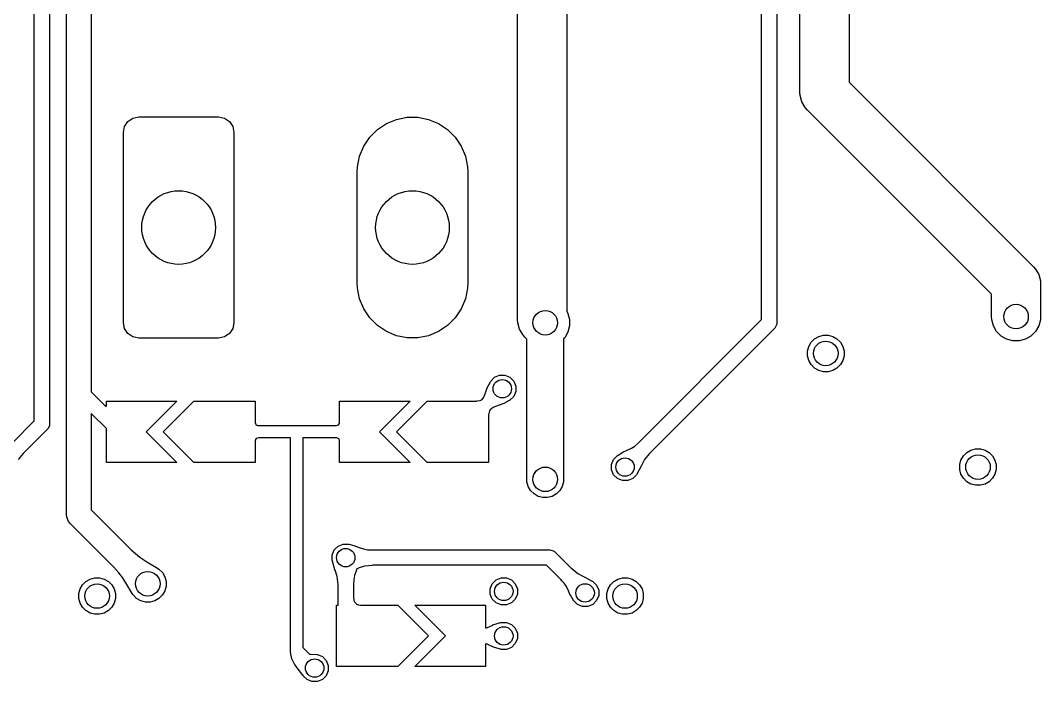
# Model space of a CAD drawing. Extents: x 89 to 178, y -115 to -57.
# Drawn here: x 120.3 to 136.92, y -95.09 to -84.33 of the extents above; entities that cross this region are included whole.
import ezdxf

# ---------------------------------------------------------------- set-up
doc = ezdxf.new("R2010")
doc.units = 0
doc.layers.add('BLACK', color=7, linetype='CONTINUOUS')

msp = doc.modelspace()

# ---------------------------------------------------------------- linework, layer by layer
at = {"layer": 'BLACK', "linetype": 'CONTINUOUS'}
for p, q in [((132.375, -89.198221), (132.375, -79.8)), ((132.625, -79.851776), (132.625, -89.249998)), ((128.4, -89.200002), (128.4, -81.100002)), ((129.2, -81.23694), (129.2, -89.063064)), ((121.052, -90.35), (121.052, -81.861846)), ((121.452, -81.779004), (121.452, -90.35)), ((133, -85.5), (133, -83.881781)), ((133.8, -83.802727), (133.8, -85.334314)), ((120.524994, -90.848225), (120.524994, -84.037112)), ((120.774994, -84.035772), (120.774994, -90.900002)), ((133.8, -85.334314), (136.802842, -88.337157)), ((133.003422, -85.55221), (133, -85.5)), ((133.030448, -85.653074), (133.003422, -85.55221)), ((133.082659, -85.743505), (133.030448, -85.653074)), ((133.117157, -85.782843), (133.082659, -85.743505)), ((122.050723, -85.973223), (122.131829, -85.91903)), ((122.131829, -85.91903), (122.2275, -85.9)), ((122.2275, -85.9), (123.5275, -85.9)), ((123.5275, -85.9), (123.623171, -85.91903)), ((123.623171, -85.91903), (123.704277, -85.973223)), ((126.426244, -85.938754), (126.599285, -85.904334)), ((126.599285, -85.904334), (126.775715, -85.904334)), ((126.775715, -85.904334), (126.948756, -85.938754)), ((136.12, -88.785685), (133.117157, -85.782843)), ((121.9775, -86.15), (121.99653, -86.054329)), ((121.99653, -86.054329), (122.050723, -85.973223)), ((123.704277, -85.973223), (123.75847, -86.054329)), ((123.75847, -86.054329), (123.7775, -86.15)), ((126.116546, -86.104291), (126.263243, -86.006271)), ((126.263243, -86.006271), (126.426244, -85.938754)), ((126.948756, -85.938754), (127.111757, -86.006271)), ((127.111757, -86.006271), (127.258454, -86.104291)), ((121.9775, -89.25), (121.9775, -86.15)), ((123.7775, -86.15), (123.7775, -89.25)), ((125.893771, -86.375743), (125.991791, -86.229046)), ((125.991791, -86.229046), (126.116546, -86.104291)), ((127.258454, -86.104291), (127.383209, -86.229046)), ((127.383209, -86.229046), (127.481229, -86.375743)), ((125.826254, -86.538744), (125.893771, -86.375743)), ((127.481229, -86.375743), (127.548746, -86.538744)), ((125.791834, -86.711785), (125.826254, -86.538744)), ((127.548746, -86.538744), (127.583166, -86.711785)), ((125.7875, -86.8), (125.791834, -86.711785)), ((127.583166, -86.711785), (127.5875, -86.8)), ((125.7875, -88.6), (125.7875, -86.8)), ((127.5875, -86.8), (127.5875, -88.6)), ((136.802842, -88.337157), (136.837341, -88.376495)), ((136.837341, -88.376495), (136.889552, -88.466927)), ((136.889552, -88.466927), (136.916578, -88.56779)), ((136.916578, -88.56779), (136.92, -88.62)), ((125.791834, -88.688215), (125.7875, -88.6)), ((125.826254, -88.861256), (125.791834, -88.688215)), ((127.583166, -88.688215), (127.548746, -88.861256)), ((127.5875, -88.6), (127.583166, -88.688215)), ((136.92, -88.62), (136.92, -89.15)), ((125.893771, -89.024257), (125.826254, -88.861256)), ((127.548746, -88.861256), (127.481229, -89.024257)), ((136.12, -89.15), (136.12, -88.785685)), ((125.991791, -89.170954), (125.893771, -89.024257)), ((127.481229, -89.024257), (127.383209, -89.170954)), ((129.2, -89.063064), (129.21955, -89.096926)), ((126.116546, -89.295709), (125.991791, -89.170954)), ((127.383209, -89.170954), (127.258454, -89.295709)), ((128.403422, -89.252212), (128.4, -89.200002)), ((129.21955, -89.096926), (129.246576, -89.19779)), ((129.246576, -89.19779), (129.246576, -89.30221)), ((130.369749, -91.203472), (132.375, -89.198221)), ((136.123422, -89.20221), (136.12, -89.15)), ((136.150448, -89.303073), (136.123422, -89.20221)), ((136.916578, -89.20221), (136.889552, -89.303073)), ((136.92, -89.15), (136.916578, -89.20221)), ((121.99653, -89.345671), (121.9775, -89.25)), ((122.050723, -89.426777), (121.99653, -89.345671)), ((123.75847, -89.345671), (123.704277, -89.426777)), ((123.7775, -89.25), (123.75847, -89.345671)), ((126.263243, -89.393729), (126.116546, -89.295709)), ((126.426244, -89.461246), (126.263243, -89.393729)), ((127.111757, -89.393729), (126.948756, -89.461246)), ((127.258454, -89.295709), (127.111757, -89.393729)), ((128.430448, -89.353076), (128.403422, -89.252212)), ((128.482659, -89.443507), (128.430448, -89.353076)), ((129.21955, -89.403074), (129.167339, -89.493505)), ((129.246576, -89.30221), (129.21955, -89.403074)), ((132.588389, -89.338386), (130.54747, -91.379303)), ((132.603934, -89.319444), (132.588389, -89.338386)), ((132.622598, -89.274384), (132.603934, -89.319444)), ((132.625, -89.249998), (132.622598, -89.274384)), ((136.202659, -89.393505), (136.150448, -89.303073)), ((136.276495, -89.467341), (136.202659, -89.393505)), ((136.837341, -89.393505), (136.763505, -89.467341)), ((136.889552, -89.303073), (136.837341, -89.393505)), ((122.131829, -89.48097), (122.050723, -89.426777)), ((122.2275, -89.5), (122.131829, -89.48097)), ((123.5275, -89.5), (122.2275, -89.5)), ((123.623171, -89.48097), (123.5275, -89.5)), ((123.704277, -89.426777), (123.623171, -89.48097)), ((126.599285, -89.495666), (126.426244, -89.461246)), ((126.775715, -89.495666), (126.599285, -89.495666)), ((126.948756, -89.461246), (126.775715, -89.495666)), ((128.517157, -89.482845), (128.482659, -89.443507)), ((128.55, -89.515688), (128.517157, -89.482845)), ((128.55, -91.8), (128.55, -89.515688)), ((129.167339, -89.493505), (129.15, -89.510844)), ((129.15, -89.510844), (129.15, -91.8)), ((133.142836, -89.635195), (133.181994, -89.567372)), ((133.181994, -89.567372), (133.237372, -89.511994)), ((133.237372, -89.511994), (133.305195, -89.472836)), ((133.305195, -89.472836), (133.380842, -89.452567)), ((133.380842, -89.452567), (133.459158, -89.452567)), ((133.459158, -89.452567), (133.534805, -89.472836)), ((133.534805, -89.472836), (133.602628, -89.511994)), ((133.602628, -89.511994), (133.658006, -89.567372)), ((133.658006, -89.567372), (133.697164, -89.635195)), ((136.366927, -89.519552), (136.276495, -89.467341)), ((136.46779, -89.546578), (136.366927, -89.519552)), ((136.57221, -89.546578), (136.46779, -89.546578)), ((136.673073, -89.519552), (136.57221, -89.546578)), ((136.763505, -89.467341), (136.673073, -89.519552)), ((133.122567, -89.710842), (133.142836, -89.635195)), ((133.122567, -89.789158), (133.122567, -89.710842)), ((133.697164, -89.635195), (133.717433, -89.710842)), ((133.717433, -89.710842), (133.717433, -89.789158)), ((133.142836, -89.864805), (133.122567, -89.789158)), ((133.181994, -89.932628), (133.142836, -89.864805)), ((133.697164, -89.864805), (133.658006, -89.932628)), ((133.717433, -89.789158), (133.697164, -89.864805)), ((133.237372, -89.988006), (133.181994, -89.932628)), ((133.305195, -90.027164), (133.237372, -89.988006)), ((133.380842, -90.047433), (133.305195, -90.027164)), ((133.459158, -90.047433), (133.380842, -90.047433)), ((133.534805, -90.027164), (133.459158, -90.047433)), ((133.602628, -89.988006), (133.534805, -90.027164)), ((133.658006, -89.932628), (133.602628, -89.988006)), ((127.898752, -90.323211), (127.956918, -90.21152)), ((127.956918, -90.21152), (127.958799, -90.209941)), ((127.958799, -90.209941), (127.962919, -90.199997)), ((127.962919, -90.199997), (128.024997, -90.137919)), ((128.024997, -90.137919), (128.106105, -90.104323)), ((128.106105, -90.104323), (128.193895, -90.104323)), ((128.193895, -90.104323), (128.275003, -90.137919)), ((128.275003, -90.137919), (128.337081, -90.199997)), ((128.337081, -90.199997), (128.370677, -90.281105)), ((121.052, -92.377436), (121.052, -90.35)), ((121.452, -90.35), (121.452, -90.373224)), ((121.452, -90.373224), (121.697216, -90.61844)), ((127.847108, -90.463554), (127.88143, -90.375281)), ((127.88143, -90.375281), (127.898018, -90.324948)), ((127.898018, -90.324948), (127.898752, -90.323211)), ((128.370677, -90.368895), (128.337081, -90.450003)), ((128.370677, -90.281105), (128.370677, -90.368895)), ((121.7, -90.599479), (121.7, -90.525)), ((121.7, -90.525), (122.85, -90.525)), ((122.85, -90.525), (122.35, -91.025)), ((122.625, -91.025), (123.125, -90.525)), ((123.125, -90.525), (124.125, -90.525)), ((124.125, -90.525), (124.125, -90.881054)), ((125.5, -90.883838), (125.5, -90.525)), ((125.5, -90.525), (126.65, -90.525)), ((126.65, -90.525), (126.15, -91.025)), ((126.425, -91.025), (126.925, -90.525)), ((126.925, -90.525), (127.733461, -90.525)), ((127.733461, -90.525), (127.734059, -90.524564)), ((127.734059, -90.524564), (127.735398, -90.524321)), ((127.735398, -90.524321), (127.789021, -90.517843)), ((127.789021, -90.517843), (127.824128, -90.498501)), ((127.824128, -90.498501), (127.847108, -90.463554)), ((128.175264, -90.566947), (128.099727, -90.593565)), ((128.177029, -90.566155), (128.175264, -90.566947)), ((128.263902, -90.518207), (128.177029, -90.566155)), ((128.264706, -90.51772), (128.263902, -90.518207)), ((128.265991, -90.515813), (128.264706, -90.51772)), ((128.275003, -90.512081), (128.265991, -90.515813)), ((128.337081, -90.450003), (128.275003, -90.512081)), ((121.7, -90.974776), (121.452, -90.726776)), ((121.452, -90.726776), (121.452, -92.294593)), ((121.697216, -90.61844), (121.698319, -90.602844)), ((121.698319, -90.602844), (121.7, -90.599479)), ((127.942563, -90.685702), (127.926274, -90.748521)), ((127.959434, -90.663014), (127.942563, -90.685702)), ((127.964206, -90.658777), (127.959434, -90.663014)), ((127.964217, -90.658768), (127.964206, -90.658777)), ((128.014276, -90.626374), (127.964217, -90.658768)), ((128.099727, -90.593565), (128.014276, -90.626374)), ((120.169747, -91.203472), (120.524994, -90.848225)), ((120.774994, -90.900002), (120.772592, -90.924388)), ((124.125, -90.881054), (124.128756, -90.885413)), ((124.128756, -90.885413), (124.137547, -90.909783)), ((124.137547, -90.909783), (124.167661, -90.925)), ((125.482689, -90.914022), (125.495336, -90.898342)), ((125.495336, -90.898342), (125.497482, -90.8876)), ((125.497482, -90.8876), (125.5, -90.883838)), ((127.926274, -90.748521), (127.925, -90.750209)), ((127.925, -90.750209), (127.925, -91.525)), ((120.738383, -90.98839), (120.347468, -91.379304)), ((120.753928, -90.969448), (120.738383, -90.98839)), ((120.772592, -90.924388), (120.753928, -90.969448)), ((121.7, -91.525), (121.7, -90.974776)), ((122.35, -91.025), (122.85, -91.525)), ((123.125, -91.525), (122.625, -91.025)), ((124.167661, -90.925), (124.8, -90.925)), ((124.8, -90.925), (125.448184, -90.925)), ((125.448184, -90.925), (125.482689, -90.914022)), ((126.15, -91.025), (126.65, -91.525)), ((126.925, -91.525), (126.425, -91.025)), ((124.127517, -91.162399), (124.125, -91.166158)), ((124.125, -91.166158), (124.125, -91.525)), ((124.129663, -91.151658), (124.127517, -91.162399)), ((124.14231, -91.135977), (124.129663, -91.151658)), ((124.176813, -91.125), (124.14231, -91.135977)), ((124.7, -91.125), (124.176813, -91.125)), ((124.7, -94.578163), (124.7, -91.125)), ((125.457339, -91.125), (124.9, -91.125)), ((124.9, -91.125), (124.9, -94.536741)), ((125.487453, -91.140217), (125.457339, -91.125)), ((125.487453, -91.140218), (125.487453, -91.140217)), ((125.496243, -91.164586), (125.487453, -91.140218)), ((125.5, -91.168945), (125.496243, -91.164586)), ((125.5, -91.525), (125.5, -91.168945)), ((130.309567, -91.257103), (130.368498, -91.203917)), ((130.368498, -91.203917), (130.369749, -91.203472)), ((120.34669, -91.381455), (120.265296, -91.479203)), ((120.347468, -91.379304), (120.34669, -91.381455)), ((130.024995, -91.412919), (130.033425, -91.409426)), ((130.033425, -91.409426), (130.035085, -91.406967)), ((130.035085, -91.406967), (130.035568, -91.406663)), ((130.035568, -91.406663), (130.115417, -91.359427)), ((130.115417, -91.359427), (130.116491, -91.358865)), ((130.116491, -91.358865), (130.184856, -91.327545)), ((130.184856, -91.327545), (130.254784, -91.294315)), ((130.254784, -91.294315), (130.309567, -91.257103)), ((130.546692, -91.381455), (130.465298, -91.479203)), ((130.54747, -91.379303), (130.546692, -91.381455)), ((135.661992, -91.417372), (135.71737, -91.361994)), ((135.71737, -91.361994), (135.785193, -91.322836)), ((135.785193, -91.322836), (135.86084, -91.302567)), ((135.86084, -91.302567), (135.939156, -91.302567)), ((135.939156, -91.302567), (136.014803, -91.322836)), ((136.014803, -91.322836), (136.082626, -91.361994)), ((136.082626, -91.361994), (136.138004, -91.417372)), ((122.85, -91.525), (121.7, -91.525)), ((124.125, -91.525), (123.125, -91.525)), ((126.65, -91.525), (125.5, -91.525)), ((127.925, -91.525), (126.925, -91.525)), ((129.929321, -91.556105), (129.962917, -91.474997)), ((129.929321, -91.643895), (129.929321, -91.556105)), ((129.962917, -91.474997), (130.024995, -91.412919)), ((130.422456, -91.565134), (130.413721, -91.585414)), ((130.465298, -91.479203), (130.422456, -91.565134)), ((135.602565, -91.560842), (135.622834, -91.485195)), ((135.602565, -91.639158), (135.602565, -91.560842)), ((135.622834, -91.485195), (135.661992, -91.417372)), ((136.138004, -91.417372), (136.177162, -91.485195)), ((136.177162, -91.485195), (136.197431, -91.560842)), ((136.197431, -91.560842), (136.197431, -91.639158)), ((129.962917, -91.725003), (129.929321, -91.643895)), ((130.024995, -91.787081), (129.962917, -91.725003)), ((130.337079, -91.725003), (130.275001, -91.787081)), ((130.340942, -91.715674), (130.337079, -91.725003)), ((130.343196, -91.713869), (130.340942, -91.715674)), ((130.413229, -91.586421), (130.343196, -91.713869)), ((130.413721, -91.585414), (130.413229, -91.586421)), ((135.622834, -91.714805), (135.602565, -91.639158)), ((135.661992, -91.782628), (135.622834, -91.714805)), ((136.177162, -91.714805), (136.138004, -91.782628)), ((136.197431, -91.639158), (136.177162, -91.714805)), ((128.552567, -91.839158), (128.55, -91.8)), ((128.572836, -91.914805), (128.552567, -91.839158)), ((129.147433, -91.839158), (129.127164, -91.914805)), ((129.15, -91.8), (129.147433, -91.839158)), ((130.106103, -91.820677), (130.024995, -91.787081)), ((130.193893, -91.820677), (130.106103, -91.820677)), ((130.275001, -91.787081), (130.193893, -91.820677)), ((135.71737, -91.838006), (135.661992, -91.782628)), ((135.785193, -91.877164), (135.71737, -91.838006)), ((135.86084, -91.897433), (135.785193, -91.877164)), ((135.939156, -91.897433), (135.86084, -91.897433)), ((136.014803, -91.877164), (135.939156, -91.897433)), ((136.082626, -91.838006), (136.014803, -91.877164)), ((136.138004, -91.782628), (136.082626, -91.838006)), ((128.611994, -91.982628), (128.572836, -91.914805)), ((128.667372, -92.038006), (128.611994, -91.982628)), ((128.735195, -92.077164), (128.667372, -92.038006)), ((129.032628, -92.038006), (128.964805, -92.077164)), ((129.088006, -91.982628), (129.032628, -92.038006)), ((129.127164, -91.914805), (129.088006, -91.982628)), ((128.810842, -92.097433), (128.735195, -92.077164)), ((128.889158, -92.097433), (128.810842, -92.097433)), ((128.964805, -92.077164), (128.889158, -92.097433)), ((121.055843, -92.416454), (121.052, -92.377436)), ((121.452, -92.294593), (122.10273, -92.945324)), ((121.085706, -92.48855), (121.055843, -92.416454)), ((121.110579, -92.518857), (121.085706, -92.48855)), ((121.820536, -93.228815), (121.110579, -92.518857)), ((125.412919, -92.949997), (125.474997, -92.887919)), ((125.474997, -92.887919), (125.556105, -92.854323)), ((125.556105, -92.854323), (125.643895, -92.854323)), ((125.643895, -92.854323), (125.652325, -92.857815)), ((125.652325, -92.857815), (125.655238, -92.857249)), ((125.655238, -92.857249), (125.655791, -92.857375)), ((125.655791, -92.857375), (125.745672, -92.88044)), ((125.745672, -92.88044), (125.746805, -92.880795)), ((125.746805, -92.880795), (125.817303, -92.906993)), ((122.10273, -92.945324), (122.104258, -92.945903)), ((122.104258, -92.945903), (122.243275, -93.068937)), ((122.243275, -93.068937), (122.243277, -93.068938)), ((122.243277, -93.068938), (122.36082, -93.141315)), ((125.379323, -93.031105), (125.412919, -92.949997)), ((125.379323, -93.118895), (125.379323, -93.031105)), ((125.817303, -92.906993), (125.890248, -92.932943)), ((125.890248, -92.932943), (125.890252, -92.932943)), ((125.890252, -92.932943), (125.890253, -92.932944)), ((125.890253, -92.932944), (125.955291, -92.945367)), ((125.955291, -92.945367), (125.955293, -92.945367)), ((125.955293, -92.945367), (125.955298, -92.945368)), ((125.955298, -92.945368), (126.034576, -92.949431)), ((126.034576, -92.949431), (126.035772, -92.95)), ((126.035772, -92.95), (128.925, -92.95)), ((128.925, -92.95), (128.949386, -92.952402)), ((128.949386, -92.952402), (128.949387, -92.952402)), ((128.949387, -92.952402), (128.962584, -92.957868)), ((128.962584, -92.957868), (128.994446, -92.971066)), ((128.994446, -92.971066), (128.994451, -92.971071)), ((128.994451, -92.971071), (129.013388, -92.986612)), ((129.013388, -92.986612), (129.279301, -93.252525)), ((121.820872, -93.229713), (121.820536, -93.228815)), ((121.905402, -93.320415), (121.820872, -93.229713)), ((122.36082, -93.141315), (122.531029, -93.24446)), ((125.383185, -93.12822), (125.379323, -93.118895)), ((125.382869, -93.131093), (125.383185, -93.12822)), ((125.423466, -93.270729), (125.382869, -93.131093)), ((125.908366, -93.212534), (125.817336, -93.242993)), ((126.035041, -93.20097), (125.908366, -93.212534)), ((126.03711, -93.2), (126.035041, -93.20097)), ((128.873224, -93.2), (126.03711, -93.2)), ((129.103474, -93.43025), (128.873224, -93.2)), ((121.435195, -93.422834), (121.510842, -93.402565)), ((121.510842, -93.402565), (121.589158, -93.402565)), ((121.589158, -93.402565), (121.664805, -93.422834)), ((121.963174, -93.397038), (121.905402, -93.320415)), ((122.015838, -93.486188), (121.963174, -93.397038)), ((122.531029, -93.24446), (122.534241, -93.248835)), ((122.534241, -93.248835), (122.55741, -93.262212)), ((122.55741, -93.262212), (122.612788, -93.31759)), ((122.612788, -93.31759), (122.651946, -93.385413)), ((122.651946, -93.385413), (122.672215, -93.46106)), ((125.42383, -93.271789), (125.423466, -93.270729)), ((125.431993, -93.292303), (125.42383, -93.271789)), ((125.431999, -93.292323), (125.431993, -93.292303)), ((125.432005, -93.292337), (125.431999, -93.292323)), ((125.456404, -93.365254), (125.432005, -93.292337)), ((125.462466, -93.383371), (125.456404, -93.365254)), ((125.473987, -93.509576), (125.462466, -93.383371)), ((125.742055, -93.365254), (125.729632, -93.43029)), ((125.742059, -93.365241), (125.742055, -93.365254)), ((125.767997, -93.292324), (125.742059, -93.365241)), ((125.781632, -93.25563), (125.767997, -93.292324)), ((125.79573, -93.251532), (125.781632, -93.25563)), ((125.796789, -93.251168), (125.79573, -93.251532)), ((125.817293, -93.243009), (125.796789, -93.251168)), ((125.817336, -93.242993), (125.817293, -93.243009)), ((128.049997, -93.437919), (128.131105, -93.404323)), ((128.131105, -93.404323), (128.218895, -93.404323)), ((128.218895, -93.404323), (128.300003, -93.437919)), ((129.279301, -93.252525), (129.281455, -93.253305)), ((129.281455, -93.253305), (129.3792, -93.334697)), ((129.3792, -93.334697), (129.465141, -93.377545)), ((129.465141, -93.377545), (129.48542, -93.386278)), ((129.48542, -93.386278), (129.486421, -93.386767)), ((129.486421, -93.386767), (129.613869, -93.456801)), ((130.035195, -93.422836), (130.110842, -93.402567)), ((130.110842, -93.402567), (130.189158, -93.402567)), ((130.189158, -93.402567), (130.264805, -93.422836)), ((121.272836, -93.585193), (121.311994, -93.51737)), ((121.311994, -93.51737), (121.367372, -93.461992)), ((121.367372, -93.461992), (121.435195, -93.422834)), ((121.664805, -93.422834), (121.732628, -93.461992)), ((121.732628, -93.461992), (121.788006, -93.51737)), ((121.788006, -93.51737), (121.827164, -93.585193)), ((122.015906, -93.486301), (122.015838, -93.486188)), ((122.119024, -93.656465), (122.015906, -93.486301)), ((122.672215, -93.539376), (122.651946, -93.615023)), ((122.672215, -93.46106), (122.672215, -93.539376)), ((125.474029, -93.510041), (125.473987, -93.509576)), ((125.475, -93.512112), (125.474029, -93.510041)), ((125.475, -93.85), (125.475, -93.512112)), ((125.725569, -93.509576), (125.725, -93.510772)), ((125.725, -93.510772), (125.725, -93.710872)), ((125.729632, -93.43029), (125.725569, -93.509576)), ((127.954323, -93.581105), (127.987919, -93.499997)), ((127.987919, -93.499997), (128.049997, -93.437919)), ((128.300003, -93.437919), (128.362081, -93.499997)), ((128.362081, -93.499997), (128.395677, -93.581105)), ((129.103918, -93.431499), (129.103474, -93.43025)), ((129.126752, -93.456801), (129.103918, -93.431499)), ((129.157103, -93.490431), (129.126752, -93.456801)), ((129.157104, -93.490433), (129.157103, -93.490431)), ((129.157106, -93.490435), (129.157104, -93.490433)), ((129.194311, -93.545206), (129.157106, -93.490435)), ((129.194315, -93.545213), (129.194311, -93.545206)), ((129.227532, -93.615113), (129.194315, -93.545213)), ((129.613869, -93.456801), (129.615675, -93.459055)), ((129.615675, -93.459055), (129.625003, -93.462919)), ((129.625003, -93.462919), (129.687081, -93.524997)), ((129.687081, -93.524997), (129.720677, -93.606105)), ((129.872836, -93.585195), (129.911994, -93.517372)), ((129.911994, -93.517372), (129.967372, -93.461994)), ((129.967372, -93.461994), (130.035195, -93.422836)), ((130.264805, -93.422836), (130.332628, -93.461994)), ((130.332628, -93.461994), (130.388006, -93.517372)), ((130.388006, -93.517372), (130.427164, -93.585195)), ((121.252567, -93.66084), (121.272836, -93.585193)), ((121.252567, -93.739156), (121.252567, -93.66084)), ((121.827164, -93.585193), (121.847433, -93.66084)), ((121.847433, -93.66084), (121.847433, -93.739156)), ((122.119281, -93.656869), (122.119024, -93.656465)), ((122.123364, -93.659617), (122.119281, -93.656869)), ((122.136776, -93.682846), (122.123364, -93.659617)), ((122.192154, -93.738224), (122.136776, -93.682846)), ((122.612788, -93.682846), (122.55741, -93.738224)), ((122.651946, -93.615023), (122.612788, -93.682846)), ((125.725, -93.710872), (125.725246, -93.711449)), ((125.725246, -93.711449), (125.725597, -93.727794)), ((125.725597, -93.727794), (125.725599, -93.72781)), ((125.725599, -93.72781), (125.739629, -93.790709)), ((127.954323, -93.668895), (127.954323, -93.581105)), ((127.987919, -93.750003), (127.954323, -93.668895)), ((128.395677, -93.668895), (128.362081, -93.750003)), ((128.395677, -93.581105), (128.395677, -93.668895)), ((129.258863, -93.6835), (129.227532, -93.615113)), ((129.25943, -93.684584), (129.258863, -93.6835)), ((129.306653, -93.764411), (129.25943, -93.684584)), ((129.720677, -93.693895), (129.687081, -93.775003)), ((129.720677, -93.606105), (129.720677, -93.693895)), ((129.852567, -93.660842), (129.872836, -93.585195)), ((129.852567, -93.739158), (129.852567, -93.660842)), ((130.427164, -93.585195), (130.447433, -93.660842)), ((130.447433, -93.660842), (130.447433, -93.739158)), ((121.272836, -93.814803), (121.252567, -93.739156)), ((121.311994, -93.882626), (121.272836, -93.814803)), ((121.367372, -93.938004), (121.311994, -93.882626)), ((121.788006, -93.882626), (121.732628, -93.938004)), ((121.827164, -93.814803), (121.788006, -93.882626)), ((121.847433, -93.739156), (121.827164, -93.814803)), ((122.259977, -93.777382), (122.192154, -93.738224)), ((122.335624, -93.797651), (122.259977, -93.777382)), ((122.41394, -93.797651), (122.335624, -93.797651)), ((122.489587, -93.777382), (122.41394, -93.797651)), ((122.55741, -93.738224), (122.489587, -93.777382)), ((125.45, -94.85), (125.45, -93.85)), ((125.45, -93.85), (125.475, -93.85)), ((125.739629, -93.790709), (125.73963, -93.790711)), ((125.73963, -93.790711), (125.769166, -93.823913)), ((125.769166, -93.823913), (125.776889, -93.832595)), ((125.776889, -93.832595), (125.79255, -93.838896)), ((125.79255, -93.838896), (125.808521, -93.845323)), ((125.808521, -93.845323), (125.808523, -93.845323)), ((125.808523, -93.845323), (125.808525, -93.845324)), ((125.808525, -93.845324), (125.842418, -93.849059)), ((125.842418, -93.849059), (125.84413, -93.85)), ((125.84413, -93.85), (126.45, -93.85)), ((126.45, -93.85), (126.95, -94.35)), ((127.225, -94.35), (126.725, -93.85)), ((126.725, -93.85), (127.875, -93.85)), ((127.875, -93.85), (127.875, -94.206054)), ((128.049997, -93.812081), (127.987919, -93.750003)), ((128.131105, -93.845677), (128.049997, -93.812081)), ((128.218895, -93.845677), (128.131105, -93.845677)), ((128.300003, -93.812081), (128.218895, -93.845677)), ((128.362081, -93.750003), (128.300003, -93.812081)), ((129.306967, -93.764912), (129.306653, -93.764411)), ((129.309426, -93.76657), (129.306967, -93.764912)), ((129.312919, -93.775003), (129.309426, -93.76657)), ((129.374997, -93.837081), (129.312919, -93.775003)), ((129.456105, -93.870677), (129.374997, -93.837081)), ((129.543895, -93.870677), (129.456105, -93.870677)), ((129.625003, -93.837081), (129.543895, -93.870677)), ((129.687081, -93.775003), (129.625003, -93.837081)), ((129.872836, -93.814805), (129.852567, -93.739158)), ((129.911994, -93.882628), (129.872836, -93.814805)), ((129.967372, -93.938006), (129.911994, -93.882628)), ((130.388006, -93.882628), (130.332628, -93.938006)), ((130.427164, -93.814805), (130.388006, -93.882628)), ((130.447433, -93.739158), (130.427164, -93.814805)), ((121.435195, -93.977162), (121.367372, -93.938004)), ((121.510842, -93.997431), (121.435195, -93.977162)), ((121.589158, -93.997431), (121.510842, -93.997431)), ((121.664805, -93.977162), (121.589158, -93.997431)), ((121.732628, -93.938004), (121.664805, -93.977162)), ((130.035195, -93.977164), (129.967372, -93.938006)), ((130.110842, -93.997433), (130.035195, -93.977164)), ((130.189158, -93.997433), (130.110842, -93.997433)), ((130.264805, -93.977164), (130.189158, -93.997433)), ((130.332628, -93.938006), (130.264805, -93.977164)), ((127.875, -94.206054), (127.878756, -94.210413)), ((127.878756, -94.210413), (127.883855, -94.22455)), ((127.883855, -94.22455), (127.949538, -94.195646)), ((127.949538, -94.195646), (127.996861, -94.171783)), ((127.996861, -94.171783), (127.998602, -94.171076)), ((127.998602, -94.171076), (128.118715, -94.133227)), ((128.118715, -94.133227), (128.121161, -94.133441)), ((128.121161, -94.133441), (128.131105, -94.129323)), ((128.131105, -94.129323), (128.218895, -94.129323)), ((128.218895, -94.129323), (128.300003, -94.162919)), ((128.300003, -94.162919), (128.362081, -94.224997)), ((128.362081, -94.224997), (128.395677, -94.306105)), ((126.95, -94.35), (126.45, -94.85)), ((126.725, -94.85), (127.225, -94.35)), ((128.395677, -94.393895), (128.362081, -94.475003)), ((128.395677, -94.306105), (128.395677, -94.393895)), ((124.9, -94.536741), (125.008379, -94.64512)), ((127.877517, -94.487399), (127.875, -94.491158)), ((127.875, -94.491158), (127.875, -94.85)), ((127.879663, -94.476658), (127.877517, -94.487399)), ((127.881685, -94.47415), (127.879663, -94.476658)), ((127.884448, -94.47538), (127.881685, -94.47415)), ((127.94956, -94.504363), (127.884448, -94.47538)), ((128.021774, -94.538945), (127.94956, -94.504363)), ((128.023582, -94.539634), (128.021774, -94.538945)), ((128.118922, -94.567159), (128.023582, -94.539634)), ((128.119834, -94.567383), (128.118922, -94.567159)), ((128.122092, -94.566943), (128.119834, -94.567383)), ((128.131105, -94.570677), (128.122092, -94.566943)), ((128.300003, -94.537081), (128.218895, -94.570677)), ((128.362081, -94.475003), (128.300003, -94.537081)), ((124.701921, -94.597668), (124.7, -94.578163)), ((124.701921, -94.597672), (124.701921, -94.597668)), ((124.702583, -94.599271), (124.701921, -94.597672)), ((124.704947, -94.645853), (124.702583, -94.599271)), ((124.70517, -94.647598), (124.704947, -94.645853)), ((124.714933, -94.694997), (124.70517, -94.647598)), ((124.719615, -94.717728), (124.714933, -94.694997)), ((124.720673, -94.720726), (124.719615, -94.717728)), ((124.766919, -94.810509), (124.720673, -94.720726)), ((125.008379, -94.64512), (125.032233, -94.645484)), ((125.032233, -94.645484), (125.032739, -94.645504)), ((125.032739, -94.645504), (125.127269, -94.651555)), ((125.127269, -94.651555), (125.137964, -94.651555)), ((125.137964, -94.651555), (125.219072, -94.685151)), ((125.219072, -94.685151), (125.28115, -94.747229)), ((128.218895, -94.570677), (128.131105, -94.570677)), ((124.768049, -94.812288), (124.766919, -94.810509)), ((124.810841, -94.867795), (124.768049, -94.812288)), ((124.810851, -94.867808), (124.810841, -94.867795)), ((124.900375, -94.988332), (124.810851, -94.867808)), ((125.28115, -94.747229), (125.314746, -94.828337)), ((125.314746, -94.828337), (125.314746, -94.916127)), ((126.45, -94.85), (125.45, -94.85)), ((127.875, -94.85), (126.725, -94.85)), ((124.904345, -94.990854), (124.900375, -94.988332)), ((124.906988, -94.997235), (124.904345, -94.990854)), ((124.969066, -95.059313), (124.906988, -94.997235)), ((125.050174, -95.092909), (124.969066, -95.059313)), ((125.219072, -95.059313), (125.137964, -95.092909)), ((125.28115, -94.997235), (125.219072, -95.059313)), ((125.314746, -94.916127), (125.28115, -94.997235)), ((125.137964, -95.092909), (125.050174, -95.092909))]:
    msp.add_line(p, q, dxfattribs=at)
at = {"layer": 'BLACK'}
for centre, radius in [((122.8775, -87.7), 0.6), ((122.8775, -87.7), 0.6), ((126.6875, -87.7), 0.6), ((126.6875, -87.7), 0.6), ((128.849998, -89.25), 0.2), ((136.52, -89.15), 0.2), ((133.42, -89.75), 0.2), ((128.15, -90.325), 0.15), ((135.899998, -91.6), 0.2), ((130.149998, -91.6), 0.15), ((128.85, -91.8), 0.2), ((125.6, -93.075), 0.15), ((122.374782, -93.500218), 0.2), ((121.55, -93.699998), 0.2), ((128.175, -93.625), 0.15), ((129.5, -93.65), 0.15), ((130.15, -93.7), 0.2), ((128.175, -94.35), 0.15), ((125.094069, -94.872232), 0.15)]:
    msp.add_circle(centre, radius, dxfattribs=at)
at = {"layer": 'WHITE'}
for centre, radius in [((122.8775, -87.7), 0.6), ((126.6875, -87.7), 0.6), ((128.849998, -89.25), 0.2), ((136.52, -89.15), 0.2), ((133.42, -89.75), 0.2), ((128.15, -90.325), 0.15), ((135.899998, -91.6), 0.2), ((130.149998, -91.6), 0.15), ((128.85, -91.8), 0.2), ((125.6, -93.075), 0.15), ((122.374782, -93.500218), 0.2), ((121.55, -93.699998), 0.2), ((128.175, -93.625), 0.15), ((129.5, -93.65), 0.15), ((130.15, -93.7), 0.2), ((128.175, -94.35), 0.15), ((125.094069, -94.872232), 0.15)]:
    msp.add_circle(centre, radius, dxfattribs=at)

doc.saveas('drawing.dxf')
